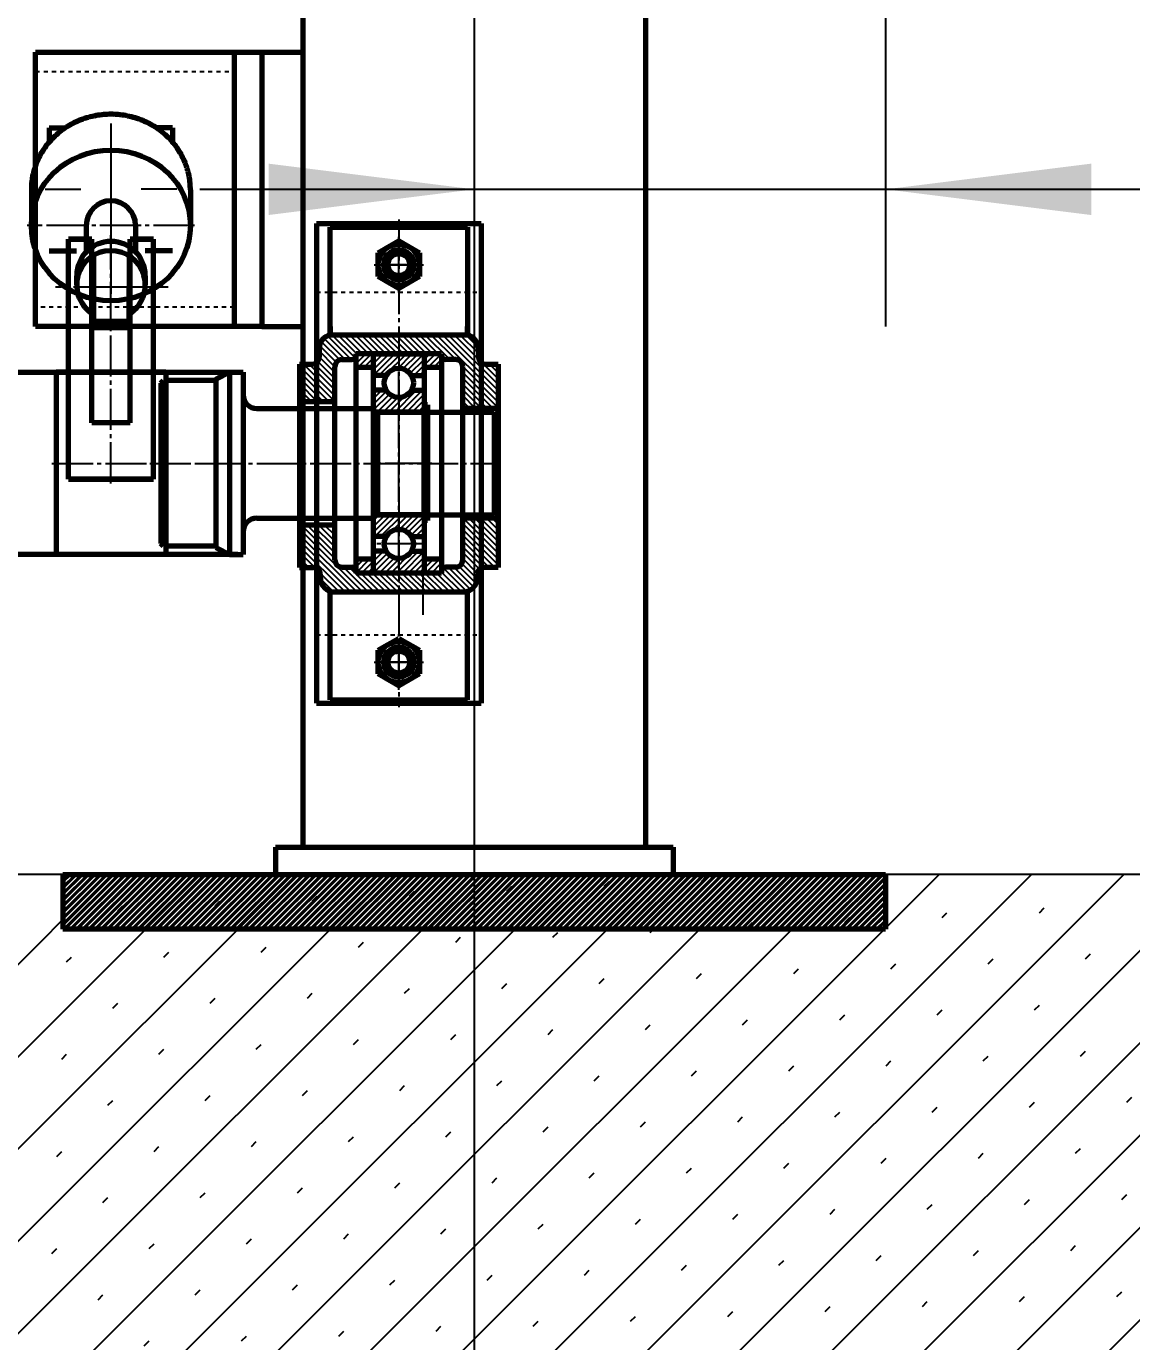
# Model space of a CAD drawing. Header units: millimetres. Extents: x -14850 to 14850, y -10500 to 10500.
# Drawn here: x -834 to -28, y 636 to 1596 of the extents above; entities that cross this region are included whole.
import ezdxf

# ---------------------------------------------------------------- set-up
doc = ezdxf.new("R2010")
doc.units = ezdxf.units.MM
for name, pattern in [('EB_DASH', [6, 3, -3]), ('EB_DASHDOT', [39, 30, -3, 3, -3]), ('EB_DASHDOTDOT', [45, 30, -3, 3, -3, 3, -3])]:
    doc.linetypes.add(name, pattern=pattern)
for name, color, linetype, lineweight in [('CAXA0', 7, 'Continuous', 70), ('CAXA1', 1, 'EB_DASHDOT', 25), ('CAXA2', 6, 'EB_DASH', 25), ('CAXA3', 7, 'Continuous', 25), ('CAXA4', 3, 'Continuous', 25), ('CAXA5', 4, 'Continuous', 25)]:
    doc.layers.add(name, color=color, linetype=linetype, lineweight=lineweight)
doc.styles.add('标准', font='', dxfattribs={"width": 0.667})
doc.styles.get('标准').set_extended_font_data('NSimSun')
doc.dimstyles.new('标准', dxfattribs={"dimscale": 50, "dimtxt": 3.5, "dimasz": 3, "dimexe": 2, "dimexo": 0, "dimtad": 1, "dimdec": 1, "dimzin": 12, "dimdsep": 46, "dimtxsty": '标准', "dimcen": 0, "dimdle": 4, "dimaunit": 1, "dimazin": 2, "dimtfac": 1, "dimtdec": 3, "dimtmove": 0, "dimatfit": 3, "dimfxl": 0, "dimtolj": 1, "dimtzin": 0, "dimarcsym": 0})

# ---------------------------------------------------------------- blocks, each defined once
blk = doc.blocks.new('*D180')
at = {"layer": 'CAXA4', "linetype": 'Continuous', "lineweight": 25}
for points in [[(-10687.38, -1068.89), (-10537.38, -1087.64), (-10537.38, -1050.14)], [(-507.38, -1068.89), (-657.38, -1087.64), (-657.38, -1050.14)]]:
    blk.add_hatch(color=0, dxfattribs=at).paths.add_polyline_path(points, flags=0)
at = {"layer": 'CAXA4', "color": 0, "linetype": 'Continuous', "lineweight": 25}
for p, q in [((-507.38, 2073.63), (-507.38, -1168.89)), ((-10687.38, 696.67), (-10687.38, -1168.89)), ((-10687.38, -1068.89), (-507.38, -1068.89))]:
    blk.add_line(p, q, dxfattribs=at)
at = {"layer": 'CAXA4', "color": 0, "linetype": 'Continuous', "lineweight": 25, "insert": (-5832.27, -797.89), "char_height": 175, "attachment_point": 1, "style": '标准'}
blk.add_mtext('\\fNSimSun|b0|i0|p34;10180', dxfattribs=at)
blk = doc.blocks.new('*D476')
at = {"layer": 'CAXA4', "linetype": 'Continuous', "lineweight": 25}
for points in [[(-11382.38, -1944.84), (-11232.38, -1963.59), (-11232.38, -1926.09)], [(1747.67, -1944.84), (1597.67, -1963.59), (1597.67, -1926.09)]]:
    blk.add_hatch(color=0, dxfattribs=at).paths.add_polyline_path(points, flags=0)
at = {"layer": 'CAXA4', "color": 0, "linetype": 'Continuous', "lineweight": 25}
for p, q in [((-11382.38, 2336.67), (-11382.38, -2044.84)), ((1747.67, 1536.67), (1747.67, -2044.84)), ((-11382.38, -1944.84), (1747.67, -1944.84))]:
    blk.add_line(p, q, dxfattribs=at)
at = {"layer": 'CAXA4', "color": 0, "linetype": 'Continuous', "lineweight": 25, "insert": (-5052.25, -1673.84), "char_height": 175, "attachment_point": 1, "style": '标准'}
blk.add_mtext('\\fNSimSun|b0|i0|p34;13130', dxfattribs=at)
blk = doc.blocks.new('CAXBLOCK466')
at = {"layer": 'CAXA0', "color": 0, "linetype": 'Continuous', "lineweight": 25}
for p, q in [((-1207.38, 476.42), (-707.12, 976.67)), ((-1207.38, 543.77), (-774.48, 976.67)), ((-1147.97, 468.47), (-639.77, 976.67)), ((-1080.62, 468.47), (-572.42, 976.67)), ((-1013.27, 468.47), (-505.07, 976.67)), ((-945.92, 468.47), (-437.72, 976.67)), ((-878.57, 468.47), (-370.37, 976.67)), ((-811.21, 468.47), (-303.01, 976.67)), ((-807.38, -66.51), (235.8, 976.67)), ((-807.38, 0.85), (168.45, 976.67)), ((-807.38, 68.2), (101.1, 976.67)), ((-807.38, 135.55), (33.75, 976.67)), ((-807.38, 202.9), (-33.61, 976.67)), ((-807.38, 270.25), (-100.96, 976.67)), ((-807.38, 337.6), (-168.31, 976.67)), ((-807.38, 404.96), (-235.66, 976.67)), ((-412.64, 968.07), (-409.05, 971.66)), ((-341.7, 971.66), (-338.11, 975.26)), ((-270.75, 975.26), (-269.34, 976.67)), ((-205.05, 468.47), (303.15, 976.67)), ((-625.47, 957.3), (-621.88, 960.89)), ((-554.53, 960.89), (-550.94, 964.48)), ((-483.59, 964.48), (-479.99, 968.07)), ((-767.36, 950.11), (-763.77, 953.7)), ((-696.42, 953.7), (-692.83, 957.3)), ((-95.19, 948.76), (-91.6, 952.36)), ((-308.02, 937.99), (-304.43, 941.58)), ((-237.08, 941.58), (-233.49, 945.17)), ((-166.13, 945.17), (-162.54, 948.76)), ((-449.91, 930.8), (-446.32, 934.4)), ((-378.97, 934.4), (-375.37, 937.99)), ((-662.74, 920.03), (-659.15, 923.62)), ((-591.8, 923.62), (-588.21, 927.21)), ((-520.85, 927.21), (-517.26, 930.8)), ((-804.63, 912.84), (-801.04, 916.44)), ((-733.69, 916.44), (-730.09, 920.03)), ((-132.46, 911.5), (-128.87, 915.09)), ((-61.51, 915.09), (-57.92, 918.68)), ((-345.29, 900.72), (-341.7, 904.31)), ((-274.35, 904.31), (-270.75, 907.9)), ((-203.4, 907.9), (-199.81, 911.5)), ((-558.12, 889.94), (-554.53, 893.54)), ((-487.18, 893.54), (-483.59, 897.13)), ((-416.23, 897.13), (-412.64, 900.72)), ((-700.01, 882.76), (-696.42, 886.35)), ((-629.07, 886.35), (-625.47, 889.94)), ((-770.95, 879.17), (-767.36, 882.76)), ((-240.67, 870.64), (-237.08, 874.23)), ((-169.73, 874.23), (-166.13, 877.82)), ((-98.78, 877.82), (-95.19, 881.41)), ((-382.56, 863.45), (-378.97, 867.04)), ((-311.61, 867.04), (-308.02, 870.64)), ((-595.39, 852.68), (-591.8, 856.27)), ((-524.45, 856.27), (-520.85, 859.86)), ((-453.5, 859.86), (-449.91, 863.45)), ((-808.22, 841.9), (-804.63, 845.49)), ((-737.28, 845.49), (-733.69, 849.08)), ((-666.34, 849.08), (-662.74, 852.68)), ((-65.11, 844.14), (-61.51, 847.74)), ((-277.94, 833.37), (-274.35, 836.96)), ((-206.99, 836.96), (-203.4, 840.55)), ((-136.05, 840.55), (-132.46, 844.14)), ((-490.77, 822.59), (-487.18, 826.18)), ((-419.83, 826.18), (-416.23, 829.78)), ((-348.88, 829.78), (-345.29, 833.37)), ((-632.66, 815.41), (-629.07, 819)), ((-561.72, 819), (-558.12, 822.59)), ((-774.55, 808.22), (-770.95, 811.82)), ((-703.6, 811.82), (-700.01, 815.41)), ((-173.32, 803.28), (-169.73, 806.88)), ((-102.37, 806.88), (-98.78, 810.47)), ((-31.43, 810.47), (-27.84, 814.06)), ((-315.21, 796.1), (-311.61, 799.69)), ((-244.26, 799.69), (-240.67, 803.28)), ((-528.04, 785.32), (-524.45, 788.92)), ((-457.1, 788.92), (-453.5, 792.51)), ((-386.15, 792.51), (-382.56, 796.1)), ((-740.87, 774.55), (-737.28, 778.14)), ((-669.93, 778.14), (-666.34, 781.73)), ((-598.98, 781.73), (-595.39, 785.32)), ((-811.82, 770.95), (-808.22, 774.55)), ((-210.59, 766.02), (-206.99, 769.61)), ((-139.64, 769.61), (-136.05, 773.2)), ((-68.7, 773.2), (-65.11, 776.79)), ((-423.42, 755.24), (-419.83, 758.83)), ((-352.48, 758.83), (-348.88, 762.42)), ((-281.53, 762.42), (-277.94, 766.02)), ((-565.31, 748.06), (-561.72, 751.65)), ((-494.36, 751.65), (-490.77, 755.24)), ((-778.14, 737.28), (-774.55, 740.87)), ((-707.2, 740.87), (-703.6, 744.46)), ((-636.25, 744.46), (-632.66, 748.06)), ((-105.97, 735.93), (-102.37, 739.52)), ((-35.02, 739.52), (-31.43, 743.12)), ((-247.86, 728.75), (-244.26, 732.34)), ((-176.91, 732.34), (-173.32, 735.93)), ((-460.69, 717.97), (-457.1, 721.56)), ((-389.74, 721.56), (-386.15, 725.16)), ((-318.8, 725.16), (-315.21, 728.75)), ((-673.52, 707.2), (-669.93, 710.79)), ((-602.58, 710.79), (-598.98, 714.38)), ((-531.63, 714.38), (-528.04, 717.97)), ((-815.41, 700.01), (-811.82, 703.6)), ((-744.46, 703.6), (-740.87, 707.2)), ((-143.24, 698.66), (-139.64, 702.26)), ((-72.29, 702.26), (-68.7, 705.85)), ((-356.07, 687.89), (-352.48, 691.48)), ((-285.12, 691.48), (-281.53, 695.07)), ((-214.18, 695.07), (-210.59, 698.66)), ((-497.96, 680.7), (-494.36, 684.3)), ((-427.01, 684.3), (-423.42, 687.89)), ((-710.79, 669.93), (-707.2, 673.52)), ((-639.84, 673.52), (-636.25, 677.11)), ((-568.9, 677.11), (-565.31, 680.7)), ((-38.62, 668.58), (-35.02, 672.17)), ((-781.73, 666.34), (-778.14, 669.93)), ((-180.5, 661.4), (-176.91, 664.99)), ((-109.56, 664.99), (-105.97, 668.58)), ((-393.34, 650.62), (-389.74, 654.21)), ((-322.39, 654.21), (-318.8, 657.8)), ((-251.45, 657.8), (-247.86, 661.4)), ((-606.17, 639.84), (-602.58, 643.44)), ((-535.22, 643.44), (-531.63, 647.03)), ((-464.28, 647.03), (-460.69, 650.62)), ((-748.06, 632.66), (-744.46, 636.25)), ((-677.11, 636.25), (-673.52, 639.84))]:
    blk.add_line(p, q, dxfattribs=at)
blk = doc.blocks.new('*D875')
at = {"layer": 'CAXA4', "linetype": 'Continuous', "lineweight": 25}
for points in [[(-507.38, 1476.67), (-657.38, 1457.92), (-657.38, 1495.42)], [(-207.38, 1476.67), (-57.38, 1457.92), (-57.38, 1495.42)]]:
    blk.add_hatch(color=0, dxfattribs=at).paths.add_polyline_path(points, flags=0)
at = {"layer": 'CAXA4', "color": 0, "linetype": 'Continuous', "lineweight": 25}
for p, q in [((-207.38, 1919.66), (-207.38, 1376.67)), ((-507.38, 1866.67), (-507.38, 1376.67)), ((-707.38, 1476.67), (305.09, 1476.67))]:
    blk.add_line(p, q, dxfattribs=at)
at = {"layer": 'CAXA4', "color": 0, "linetype": 'Continuous', "lineweight": 25, "insert": (21.47, 1747.67), "char_height": 175, "attachment_point": 1, "style": '标准'}
blk.add_mtext('\\fNSimSun|b0|i0|p34;300', dxfattribs=at)
blk = doc.blocks.new('CAXBLOCK819')
at = {"layer": 'CAXA0', "color": 0, "linetype": 'Continuous', "lineweight": 25}
for p, q in [((-807.38, 939.28), (-769.99, 976.67)), ((-807.38, 943.77), (-774.48, 976.67)), ((-807.38, 948.26), (-778.97, 976.67)), ((-807.38, 952.75), (-783.46, 976.67)), ((-807.38, 957.24), (-787.95, 976.67)), ((-807.38, 961.73), (-792.44, 976.67)), ((-807.38, 966.22), (-796.93, 976.67)), ((-807.38, 970.71), (-801.42, 976.67)), ((-807.38, 975.2), (-805.91, 976.67)), ((-807.38, 940.87), (-771.57, 976.67)), ((-807.38, 945.36), (-776.06, 976.67)), ((-807.38, 949.85), (-780.55, 976.67)), ((-807.38, 954.34), (-785.04, 976.67)), ((-807.38, 958.83), (-789.53, 976.67)), ((-807.38, 963.32), (-794.02, 976.67)), ((-807.38, 967.81), (-798.51, 976.67)), ((-807.38, 972.3), (-803, 976.67)), ((-807.08, 936.67), (-767.08, 976.67)), ((-805.5, 936.67), (-765.5, 976.67)), ((-802.59, 936.67), (-762.59, 976.67)), ((-801.01, 936.67), (-761.01, 976.67)), ((-798.1, 936.67), (-758.1, 976.67)), ((-796.52, 936.67), (-756.52, 976.67)), ((-793.61, 936.67), (-753.61, 976.67)), ((-792.03, 936.67), (-752.03, 976.67)), ((-789.12, 936.67), (-749.12, 976.67)), ((-787.54, 936.67), (-747.54, 976.67)), ((-784.63, 936.67), (-744.63, 976.67)), ((-783.05, 936.67), (-743.05, 976.67)), ((-780.14, 936.67), (-740.14, 976.67)), ((-778.56, 936.67), (-738.56, 976.67)), ((-775.65, 936.67), (-735.65, 976.67)), ((-774.07, 936.67), (-734.07, 976.67)), ((-771.16, 936.67), (-731.16, 976.67)), ((-769.58, 936.67), (-729.58, 976.67)), ((-766.67, 936.67), (-726.67, 976.67)), ((-765.09, 936.67), (-725.09, 976.67)), ((-762.18, 936.67), (-722.18, 976.67)), ((-760.6, 936.67), (-720.6, 976.67)), ((-757.69, 936.67), (-717.69, 976.67)), ((-756.1, 936.67), (-716.1, 976.67)), ((-753.2, 936.67), (-713.2, 976.67)), ((-751.61, 936.67), (-711.61, 976.67)), ((-748.71, 936.67), (-708.71, 976.67)), ((-747.12, 936.67), (-707.12, 976.67)), ((-744.22, 936.67), (-704.22, 976.67)), ((-742.63, 936.67), (-702.63, 976.67)), ((-739.73, 936.67), (-699.73, 976.67)), ((-738.14, 936.67), (-698.14, 976.67)), ((-735.24, 936.67), (-695.24, 976.67)), ((-733.65, 936.67), (-693.65, 976.67)), ((-730.75, 936.67), (-690.75, 976.67)), ((-729.16, 936.67), (-689.16, 976.67)), ((-726.26, 936.67), (-686.26, 976.67)), ((-724.67, 936.67), (-684.67, 976.67)), ((-721.77, 936.67), (-681.77, 976.67)), ((-720.18, 936.67), (-680.18, 976.67)), ((-717.28, 936.67), (-677.28, 976.67)), ((-715.69, 936.67), (-675.69, 976.67)), ((-712.79, 936.67), (-672.79, 976.67)), ((-711.2, 936.67), (-671.2, 976.67)), ((-708.3, 936.67), (-668.3, 976.67)), ((-706.71, 936.67), (-666.71, 976.67)), ((-703.81, 936.67), (-663.81, 976.67)), ((-702.22, 936.67), (-662.22, 976.67)), ((-699.32, 936.67), (-659.32, 976.67)), ((-697.73, 936.67), (-657.73, 976.67)), ((-694.83, 936.67), (-654.83, 976.67)), ((-693.24, 936.67), (-653.24, 976.67)), ((-690.34, 936.67), (-650.34, 976.67)), ((-688.75, 936.67), (-648.75, 976.67)), ((-685.85, 936.67), (-645.85, 976.67)), ((-684.26, 936.67), (-644.26, 976.67)), ((-681.36, 936.67), (-641.36, 976.67)), ((-679.77, 936.67), (-639.77, 976.67)), ((-676.87, 936.67), (-636.87, 976.67)), ((-675.28, 936.67), (-635.28, 976.67)), ((-672.38, 936.67), (-632.38, 976.67)), ((-670.79, 936.67), (-630.79, 976.67)), ((-667.89, 936.67), (-627.89, 976.67)), ((-666.3, 936.67), (-626.3, 976.67)), ((-663.4, 936.67), (-623.4, 976.67)), ((-661.81, 936.67), (-621.81, 976.67)), ((-658.91, 936.67), (-618.91, 976.67)), ((-657.32, 936.67), (-617.32, 976.67)), ((-654.42, 936.67), (-614.42, 976.67)), ((-652.83, 936.67), (-612.83, 976.67)), ((-649.93, 936.67), (-609.93, 976.67)), ((-648.34, 936.67), (-608.34, 976.67)), ((-645.44, 936.67), (-605.44, 976.67)), ((-643.85, 936.67), (-603.85, 976.67)), ((-640.95, 936.67), (-600.95, 976.67)), ((-639.36, 936.67), (-599.36, 976.67)), ((-636.46, 936.67), (-596.46, 976.67)), ((-634.87, 936.67), (-594.87, 976.67)), ((-631.97, 936.67), (-591.97, 976.67)), ((-630.38, 936.67), (-590.38, 976.67)), ((-627.48, 936.67), (-587.48, 976.67)), ((-625.89, 936.67), (-585.89, 976.67)), ((-622.99, 936.67), (-582.99, 976.67)), ((-621.4, 936.67), (-581.4, 976.67)), ((-618.5, 936.67), (-578.5, 976.67)), ((-616.91, 936.67), (-576.91, 976.67)), ((-614.01, 936.67), (-574.01, 976.67)), ((-612.42, 936.67), (-572.42, 976.67)), ((-609.52, 936.67), (-569.52, 976.67)), ((-607.93, 936.67), (-567.93, 976.67)), ((-605.03, 936.67), (-565.03, 976.67)), ((-603.44, 936.67), (-563.44, 976.67)), ((-600.54, 936.67), (-560.54, 976.67)), ((-598.95, 936.67), (-558.95, 976.67)), ((-596.05, 936.67), (-556.05, 976.67)), ((-594.46, 936.67), (-554.46, 976.67)), ((-591.56, 936.67), (-551.56, 976.67)), ((-589.97, 936.67), (-549.97, 976.67)), ((-587.07, 936.67), (-547.07, 976.67)), ((-585.48, 936.67), (-545.48, 976.67)), ((-582.58, 936.67), (-542.58, 976.67)), ((-580.99, 936.67), (-540.99, 976.67)), ((-578.09, 936.67), (-538.09, 976.67)), ((-576.5, 936.67), (-536.5, 976.67)), ((-573.6, 936.67), (-533.6, 976.67)), ((-572.01, 936.67), (-532.01, 976.67)), ((-569.11, 936.67), (-529.11, 976.67)), ((-567.52, 936.67), (-527.52, 976.67)), ((-564.62, 936.67), (-524.62, 976.67)), ((-563.03, 936.67), (-523.03, 976.67)), ((-560.13, 936.67), (-520.13, 976.67)), ((-558.54, 936.67), (-518.54, 976.67)), ((-555.64, 936.67), (-515.64, 976.67)), ((-554.05, 936.67), (-514.05, 976.67)), ((-551.15, 936.67), (-511.15, 976.67)), ((-549.56, 936.67), (-509.56, 976.67)), ((-546.66, 936.67), (-506.66, 976.67)), ((-545.07, 936.67), (-505.07, 976.67)), ((-542.17, 936.67), (-502.17, 976.67)), ((-540.58, 936.67), (-500.58, 976.67)), ((-537.68, 936.67), (-497.68, 976.67)), ((-536.09, 936.67), (-496.09, 976.67)), ((-533.19, 936.67), (-493.19, 976.67)), ((-531.6, 936.67), (-491.6, 976.67)), ((-528.7, 936.67), (-488.7, 976.67)), ((-527.11, 936.67), (-487.11, 976.67)), ((-524.21, 936.67), (-484.21, 976.67)), ((-522.62, 936.67), (-482.62, 976.67)), ((-519.72, 936.67), (-479.72, 976.67)), ((-518.13, 936.67), (-478.13, 976.67)), ((-515.23, 936.67), (-475.23, 976.67)), ((-513.64, 936.67), (-473.64, 976.67)), ((-510.74, 936.67), (-470.74, 976.67)), ((-509.15, 936.67), (-469.15, 976.67)), ((-506.25, 936.67), (-466.25, 976.67)), ((-504.66, 936.67), (-464.66, 976.67)), ((-501.76, 936.67), (-461.76, 976.67)), ((-500.17, 936.67), (-460.17, 976.67)), ((-497.27, 936.67), (-457.27, 976.67)), ((-495.68, 936.67), (-455.68, 976.67)), ((-492.77, 936.67), (-452.77, 976.67)), ((-491.19, 936.67), (-451.19, 976.67)), ((-488.28, 936.67), (-448.28, 976.67)), ((-486.7, 936.67), (-446.7, 976.67)), ((-483.79, 936.67), (-443.79, 976.67)), ((-482.21, 936.67), (-442.21, 976.67)), ((-479.3, 936.67), (-439.3, 976.67)), ((-477.72, 936.67), (-437.72, 976.67)), ((-474.81, 936.67), (-434.81, 976.67)), ((-473.23, 936.67), (-433.23, 976.67)), ((-470.32, 936.67), (-430.32, 976.67)), ((-468.74, 936.67), (-428.74, 976.67)), ((-465.83, 936.67), (-425.83, 976.67)), ((-464.25, 936.67), (-424.25, 976.67)), ((-461.34, 936.67), (-421.34, 976.67)), ((-459.76, 936.67), (-419.76, 976.67)), ((-456.85, 936.67), (-416.85, 976.67)), ((-455.27, 936.67), (-415.27, 976.67)), ((-452.36, 936.67), (-412.36, 976.67)), ((-450.78, 936.67), (-410.78, 976.67)), ((-447.87, 936.67), (-407.87, 976.67)), ((-446.29, 936.67), (-406.29, 976.67)), ((-443.38, 936.67), (-403.38, 976.67)), ((-441.8, 936.67), (-401.8, 976.67)), ((-438.89, 936.67), (-398.89, 976.67)), ((-437.31, 936.67), (-397.31, 976.67)), ((-434.4, 936.67), (-394.4, 976.67)), ((-432.82, 936.67), (-392.82, 976.67)), ((-429.91, 936.67), (-389.91, 976.67)), ((-428.33, 936.67), (-388.33, 976.67)), ((-425.42, 936.67), (-385.42, 976.67)), ((-423.84, 936.67), (-383.84, 976.67)), ((-420.93, 936.67), (-380.93, 976.67)), ((-419.35, 936.67), (-379.35, 976.67)), ((-416.44, 936.67), (-376.44, 976.67)), ((-414.86, 936.67), (-374.86, 976.67)), ((-411.95, 936.67), (-371.95, 976.67)), ((-410.37, 936.67), (-370.37, 976.67)), ((-407.46, 936.67), (-367.46, 976.67)), ((-405.87, 936.67), (-365.87, 976.67)), ((-402.97, 936.67), (-362.97, 976.67)), ((-401.38, 936.67), (-361.38, 976.67)), ((-398.48, 936.67), (-358.48, 976.67)), ((-396.89, 936.67), (-356.89, 976.67)), ((-393.99, 936.67), (-353.99, 976.67)), ((-392.4, 936.67), (-352.4, 976.67)), ((-389.5, 936.67), (-349.5, 976.67)), ((-387.91, 936.67), (-347.91, 976.67)), ((-385.01, 936.67), (-345.01, 976.67)), ((-383.42, 936.67), (-343.42, 976.67)), ((-380.52, 936.67), (-340.52, 976.67)), ((-378.93, 936.67), (-338.93, 976.67)), ((-376.03, 936.67), (-336.03, 976.67)), ((-374.44, 936.67), (-334.44, 976.67)), ((-371.54, 936.67), (-331.54, 976.67)), ((-369.95, 936.67), (-329.95, 976.67)), ((-367.05, 936.67), (-327.05, 976.67)), ((-365.46, 936.67), (-325.46, 976.67)), ((-362.56, 936.67), (-322.56, 976.67)), ((-360.97, 936.67), (-320.97, 976.67)), ((-358.07, 936.67), (-318.07, 976.67)), ((-356.48, 936.67), (-316.48, 976.67)), ((-353.58, 936.67), (-313.58, 976.67)), ((-351.99, 936.67), (-311.99, 976.67)), ((-349.09, 936.67), (-309.09, 976.67)), ((-347.5, 936.67), (-307.5, 976.67)), ((-344.6, 936.67), (-304.6, 976.67)), ((-343.01, 936.67), (-303.01, 976.67)), ((-340.11, 936.67), (-300.11, 976.67)), ((-338.52, 936.67), (-298.52, 976.67)), ((-335.62, 936.67), (-295.62, 976.67)), ((-334.03, 936.67), (-294.03, 976.67)), ((-331.13, 936.67), (-291.13, 976.67)), ((-329.54, 936.67), (-289.54, 976.67)), ((-326.64, 936.67), (-286.64, 976.67)), ((-325.05, 936.67), (-285.05, 976.67)), ((-322.15, 936.67), (-282.15, 976.67)), ((-320.56, 936.67), (-280.56, 976.67)), ((-317.66, 936.67), (-277.66, 976.67)), ((-316.07, 936.67), (-276.07, 976.67)), ((-313.17, 936.67), (-273.17, 976.67)), ((-311.58, 936.67), (-271.58, 976.67)), ((-308.68, 936.67), (-268.68, 976.67)), ((-307.09, 936.67), (-267.09, 976.67)), ((-304.19, 936.67), (-264.19, 976.67)), ((-302.6, 936.67), (-262.6, 976.67)), ((-299.7, 936.67), (-259.7, 976.67)), ((-298.11, 936.67), (-258.11, 976.67)), ((-295.21, 936.67), (-255.21, 976.67)), ((-293.62, 936.67), (-253.62, 976.67)), ((-290.72, 936.67), (-250.72, 976.67)), ((-289.13, 936.67), (-249.13, 976.67)), ((-286.23, 936.67), (-246.23, 976.67)), ((-284.64, 936.67), (-244.64, 976.67)), ((-281.74, 936.67), (-241.74, 976.67)), ((-280.15, 936.67), (-240.15, 976.67)), ((-277.25, 936.67), (-237.25, 976.67)), ((-275.66, 936.67), (-235.66, 976.67)), ((-272.76, 936.67), (-232.76, 976.67)), ((-271.17, 936.67), (-231.17, 976.67)), ((-268.27, 936.67), (-228.27, 976.67)), ((-266.68, 936.67), (-226.68, 976.67)), ((-263.78, 936.67), (-223.78, 976.67)), ((-262.19, 936.67), (-222.19, 976.67)), ((-259.29, 936.67), (-219.29, 976.67)), ((-257.7, 936.67), (-217.7, 976.67)), ((-254.8, 936.67), (-214.8, 976.67)), ((-253.21, 936.67), (-213.21, 976.67)), ((-250.31, 936.67), (-210.31, 976.67)), ((-248.72, 936.67), (-208.72, 976.67)), ((-245.82, 936.67), (-207.38, 975.11)), ((-244.23, 936.67), (-207.38, 973.53)), ((-241.33, 936.67), (-207.38, 970.62)), ((-239.74, 936.67), (-207.38, 969.04)), ((-236.84, 936.67), (-207.38, 966.13)), ((-235.25, 936.67), (-207.38, 964.55)), ((-232.35, 936.67), (-207.38, 961.64)), ((-230.76, 936.67), (-207.38, 960.06)), ((-227.86, 936.67), (-207.38, 957.15)), ((-226.27, 936.67), (-207.38, 955.57)), ((-223.37, 936.67), (-207.38, 952.66)), ((-221.78, 936.67), (-207.38, 951.08)), ((-218.88, 936.67), (-207.38, 948.17)), ((-217.29, 936.67), (-207.38, 946.59)), ((-214.39, 936.67), (-207.38, 943.68)), ((-212.8, 936.67), (-207.38, 942.09)), ((-209.9, 936.67), (-207.38, 939.19)), ((-208.31, 936.67), (-207.38, 937.6))]:
    blk.add_line(p, q, dxfattribs=at)
blk = doc.blocks.new('CAXBLOCK821')
at = {"layer": 'CAXA0', "color": 0, "linetype": 'Continuous', "lineweight": 25}
for p, q in [((-543.88, 1238.03), (-541.38, 1240.53)), ((-542.56, 1235.1), (-541.38, 1236.29))]:
    blk.add_line(p, q, dxfattribs=at)
blk = doc.blocks.new('CAXBLOCK822')
at = {"layer": 'CAXA0', "color": 0, "linetype": 'Continuous', "lineweight": 25}
for p, q in [((-543.88, 1239.45), (-541.9, 1241.42)), ((-543.88, 1240.86), (-543.31, 1241.42)), ((-543.88, 1238.03), (-541.38, 1240.53)), ((-543.88, 1236.62), (-541.38, 1239.12)), ((-543.88, 1235.2), (-541.38, 1237.7)), ((-542.56, 1235.1), (-541.38, 1236.29))]:
    blk.add_line(p, q, dxfattribs=at)
blk = doc.blocks.new('CAXBLOCK820', base_point=(-541.38, 1276.67))
at = {"layer": 'CAXA0', "linetype": 'Continuous', "lineweight": 70}
for p, q in [((-543.88, 1319.41), (-543.88, 1235.1)), ((-541.38, 1319.41), (-543.88, 1319.41)), ((-541.38, 1319.41), (-541.38, 1235.1)), ((-541.38, 1311.39), (-543.88, 1311.39)), ((-541.38, 1241.42), (-543.88, 1241.42)), ((-541.38, 1235.1), (-543.88, 1235.1))]:
    blk.add_line(p, q, dxfattribs=at)
at = {"layer": 'CAXA1'}
blk.add_line((-538.38, 1276.67), (-546.88, 1276.67), dxfattribs=at)
at = {"layer": 'CAXA0', "linetype": 'Continuous', "lineweight": 70}
blk.add_blockref('CAXBLOCK821', (0, 0), dxfattribs=at)
at = {"layer": 'CAXA5'}
blk.add_blockref('CAXBLOCK822', (0, 0), dxfattribs=at)
blk = doc.blocks.new('CAXBLOCK824', base_point=(-562.38, 1421.67))
at = {"layer": 'CAXA0'}
for p, q in [((-577.38, 1430.33), (-562.38, 1438.99)), ((-577.38, 1413.01), (-577.38, 1430.33)), ((-562.38, 1438.99), (-547.38, 1430.33)), ((-547.38, 1430.33), (-547.38, 1413.01)), ((-562.38, 1404.35), (-577.38, 1413.01)), ((-547.38, 1413.01), (-562.38, 1404.35))]:
    blk.add_line(p, q, dxfattribs=at)
blk.add_circle((-562.38, 1421.67), 15, dxfattribs=at)
at = {"layer": 'CAXA1', "linetype": 'EB_DASHDOT', "lineweight": 25}
for p, q in [((-562.38, 1401.35), (-562.38, 1441.99)), ((-580.38, 1421.67), (-544.38, 1421.67))]:
    blk.add_line(p, q, dxfattribs=at)
blk = doc.blocks.new('CAXBLOCK825', base_point=(-562.38, 1131.67))
at = {"layer": 'CAXA0'}
for p, q in [((-577.38, 1140.33), (-562.38, 1148.99)), ((-562.38, 1148.99), (-547.38, 1140.33)), ((-577.38, 1123.01), (-577.38, 1140.33)), ((-547.38, 1140.33), (-547.38, 1123.01)), ((-562.38, 1114.35), (-577.38, 1123.01)), ((-547.38, 1123.01), (-562.38, 1114.35))]:
    blk.add_line(p, q, dxfattribs=at)
blk.add_circle((-562.38, 1131.67), 15, dxfattribs=at)
at = {"layer": 'CAXA1', "linetype": 'EB_DASHDOT', "lineweight": 25}
for p, q in [((-562.38, 1111.35), (-562.38, 1151.99)), ((-580.38, 1131.67), (-544.38, 1131.67))]:
    blk.add_line(p, q, dxfattribs=at)
blk = doc.blocks.new('CAXBLOCK826')
at = {"layer": 'CAXA0', "color": 0, "linetype": 'Continuous', "lineweight": 25}
for p, q in [((-580.88, 1205.27), (-573.54, 1212.61)), ((-580.88, 1209.52), (-577.78, 1212.61)), ((-580.88, 1201.03), (-570.65, 1211.26)), ((-568.27, 1196.67), (-552.33, 1212.61)), ((-564.02, 1196.67), (-548.09, 1212.61)), ((-559.78, 1196.67), (-543.88, 1212.58)), ((-580.32, 1197.35), (-568.46, 1209.21)), ((-576.75, 1196.67), (-565.62, 1207.8)), ((-572.51, 1196.67), (-561.87, 1207.31)), ((-555.54, 1196.67), (-543.88, 1208.33)), ((-551.29, 1196.67), (-543.88, 1204.09)), ((-547.05, 1196.67), (-543.88, 1199.85))]:
    blk.add_line(p, q, dxfattribs=at)
blk = doc.blocks.new('CAXBLOCK827')
at = {"layer": 'CAXA0', "color": 0, "linetype": 'Continuous', "lineweight": 25}
for p, q in [((-580.88, 1226.49), (-568.19, 1239.17)), ((-580.88, 1230.73), (-572.43, 1239.17)), ((-580.88, 1234.97), (-576.68, 1239.17)), ((-579.89, 1223.24), (-563.95, 1239.17)), ((-575.64, 1223.24), (-559.71, 1239.17)), ((-567.29, 1227.34), (-555.46, 1239.17)), ((-561.86, 1228.54), (-551.22, 1239.17)), ((-558.38, 1227.77), (-546.98, 1239.17)), ((-555.71, 1226.2), (-544.04, 1237.87)), ((-553.66, 1224), (-543.88, 1233.79)), ((-550.19, 1223.24), (-543.88, 1229.55)), ((-545.95, 1223.24), (-543.88, 1225.3))]:
    blk.add_line(p, q, dxfattribs=at)
blk = doc.blocks.new('CAXBLOCK828')
at = {"layer": 'CAXA0', "color": 0, "linetype": 'Continuous', "lineweight": 25}
for p, q in [((-593.58, 1196.82), (-583.72, 1206.67)), ((-593.58, 1201.06), (-587.96, 1206.67)), ((-593.58, 1205.3), (-592.21, 1206.67)), ((-589.48, 1196.67), (-580.88, 1205.27)), ((-585.24, 1196.67), (-580.88, 1201.03)), ((-543.88, 1204.09), (-541.29, 1206.67)), ((-543.88, 1199.85), (-537.05, 1206.67)), ((-542.81, 1196.67), (-532.81, 1206.67)), ((-538.57, 1196.67), (-531.18, 1204.06)), ((-580.99, 1196.67), (-580.88, 1196.79)), ((-534.32, 1196.67), (-531.18, 1199.82))]:
    blk.add_line(p, q, dxfattribs=at)
blk = doc.blocks.new('CAXBLOCK829')
at = {"layer": 'CAXA0', "color": 0, "linetype": 'Continuous', "lineweight": 25}
for p, q in [((-580.88, 1341.04), (-565.24, 1356.67)), ((-580.88, 1345.28), (-569.49, 1356.67)), ((-580.88, 1349.52), (-573.73, 1356.67)), ((-580.88, 1353.77), (-577.97, 1356.67)), ((-576.94, 1340.74), (-561, 1356.67)), ((-572.7, 1340.74), (-556.76, 1356.67)), ((-563.17, 1346.02), (-552.51, 1356.67)), ((-559.34, 1345.6), (-548.27, 1356.67)), ((-556.46, 1344.25), (-544.57, 1356.13)), ((-554.22, 1342.24), (-543.88, 1352.58)), ((-551.48, 1340.74), (-543.88, 1348.34)), ((-547.24, 1340.74), (-543.88, 1344.1))]:
    blk.add_line(p, q, dxfattribs=at)
blk = doc.blocks.new('CAXBLOCK830')
at = {"layer": 'CAXA0', "color": 0, "linetype": 'Continuous', "lineweight": 25}
for p, q in [((-593.58, 1349.55), (-586.46, 1356.67)), ((-593.58, 1353.79), (-590.7, 1356.67)), ((-592.21, 1346.67), (-582.21, 1356.67)), ((-587.97, 1346.67), (-580.88, 1353.77)), ((-543.88, 1352.58), (-539.79, 1356.67)), ((-543.88, 1348.34), (-535.54, 1356.67)), ((-541.3, 1346.67), (-531.3, 1356.67)), ((-583.73, 1346.67), (-580.88, 1349.52)), ((-537.06, 1346.67), (-531.18, 1352.55)), ((-532.82, 1346.67), (-531.18, 1348.31))]:
    blk.add_line(p, q, dxfattribs=at)
blk = doc.blocks.new('CAXBLOCK831')
at = {"layer": 'CAXA0', "color": 0, "linetype": 'Continuous', "lineweight": 25}
for p, q in [((-580.88, 1324.07), (-574.83, 1330.11)), ((-580.88, 1328.31), (-579.08, 1330.11)), ((-580.88, 1319.83), (-571.2, 1329.5)), ((-580.79, 1315.67), (-569.19, 1327.27)), ((-578.04, 1314.17), (-566.56, 1325.66)), ((-573.8, 1314.17), (-563.15, 1324.83)), ((-569.56, 1314.17), (-557.98, 1325.75)), ((-565.32, 1314.17), (-549.38, 1330.11)), ((-561.07, 1314.17), (-545.14, 1330.11)), ((-556.83, 1314.17), (-543.88, 1327.13)), ((-552.59, 1314.17), (-543.88, 1322.88)), ((-548.35, 1314.17), (-543.88, 1318.64))]:
    blk.add_line(p, q, dxfattribs=at)
blk = doc.blocks.new('CAXBLOCK832')
at = {"layer": 'CAXA0', "color": 0, "linetype": 'Continuous', "lineweight": 25}
for p, q in [((-605.46, 1352.16), (-619.01, 1365.72)), ((-601.43, 1352.38), (-617.08, 1368.03)), ((-597.19, 1352.38), (-614.49, 1369.68)), ((-594.17, 1353.6), (-610.91, 1370.34)), ((-593, 1356.67), (-606.67, 1370.34)), ((-588.76, 1356.67), (-602.42, 1370.34)), ((-584.51, 1356.67), (-598.18, 1370.34)), ((-580.27, 1356.67), (-593.94, 1370.34)), ((-576.03, 1356.67), (-589.7, 1370.34)), ((-571.78, 1356.67), (-585.45, 1370.34)), ((-567.54, 1356.67), (-581.21, 1370.34)), ((-563.3, 1356.67), (-576.97, 1370.34)), ((-559.06, 1356.67), (-572.73, 1370.34)), ((-554.81, 1356.67), (-568.48, 1370.34)), ((-550.57, 1356.67), (-564.24, 1370.34)), ((-546.33, 1356.67), (-560, 1370.34)), ((-542.09, 1356.67), (-555.75, 1370.34)), ((-537.84, 1356.67), (-551.51, 1370.34)), ((-533.6, 1356.67), (-547.27, 1370.34)), ((-525.07, 1352.38), (-543.03, 1370.34)), ((-520.82, 1352.38), (-538.78, 1370.34)), ((-489.88, 1325.68), (-534.54, 1370.34)), ((-489.88, 1329.92), (-530.3, 1370.34)), ((-489.88, 1334.16), (-526.06, 1370.34)), ((-504.06, 1352.59), (-521.81, 1370.34)), ((-504.27, 1357.05), (-517.57, 1370.34)), ((-504.32, 1361.34), (-513.33, 1370.34)), ((-608.99, 1342.97), (-620.49, 1354.47)), ((-608.99, 1347.21), (-620.47, 1358.69)), ((-607.96, 1350.42), (-620.23, 1362.69)), ((-529.76, 1352.83), (-530.73, 1353.8)), ((-608.99, 1321.76), (-634.88, 1347.64)), ((-608.99, 1326), (-631.99, 1349)), ((-608.99, 1330.24), (-627.75, 1349)), ((-608.99, 1334.48), (-623.8, 1349.29)), ((-608.99, 1338.73), (-621.4, 1351.13)), ((-489.88, 1321.44), (-515.76, 1347.32)), ((-489.88, 1338.41), (-500.67, 1349.2)), ((-489.88, 1342.65), (-496.23, 1349)), ((-489.88, 1346.89), (-491.98, 1349)), ((-613.15, 1321.67), (-634.88, 1343.4)), ((-617.39, 1321.67), (-634.88, 1339.16)), ((-621.64, 1321.67), (-634.88, 1334.91)), ((-489.88, 1317.19), (-515.76, 1343.08)), ((-493.6, 1316.67), (-515.76, 1338.84)), ((-497.84, 1316.67), (-515.76, 1334.59)), ((-625.88, 1321.67), (-634.88, 1330.67)), ((-630.12, 1321.67), (-634.88, 1326.43)), ((-502.09, 1316.67), (-515.76, 1330.35)), ((-506.33, 1316.67), (-515.76, 1326.11)), ((-634.37, 1321.67), (-634.88, 1322.19)), ((-510.57, 1316.67), (-515.76, 1321.87)), ((-514.81, 1316.67), (-515.76, 1317.62)), ((-588.85, 1182.82), (-634.88, 1228.85)), ((-608.99, 1207.2), (-633.46, 1231.67)), ((-608.99, 1211.45), (-629.22, 1231.67)), ((-608.99, 1215.69), (-624.98, 1231.67)), ((-608.99, 1219.93), (-620.73, 1231.67)), ((-608.99, 1224.17), (-616.49, 1231.67)), ((-608.99, 1228.42), (-612.25, 1231.67)), ((-489.88, 1206.88), (-515.76, 1232.77)), ((-489.88, 1211.13), (-515.42, 1236.67)), ((-489.88, 1215.37), (-511.18, 1236.67)), ((-489.88, 1219.61), (-506.94, 1236.67)), ((-489.88, 1223.85), (-502.7, 1236.67)), ((-489.88, 1228.1), (-498.45, 1236.67)), ((-489.88, 1232.34), (-494.21, 1236.67)), ((-489.88, 1236.58), (-489.97, 1236.67)), ((-593.09, 1182.82), (-634.88, 1224.6)), ((-597.33, 1182.82), (-634.88, 1220.36)), ((-489.88, 1202.64), (-515.76, 1228.53)), ((-492.24, 1200.76), (-515.76, 1224.28)), ((-496.49, 1200.76), (-515.76, 1220.04)), ((-601.58, 1182.82), (-634.88, 1216.12)), ((-623.69, 1200.69), (-634.88, 1211.88)), ((-500.7, 1200.74), (-515.76, 1215.8)), ((-503.61, 1199.4), (-515.76, 1211.56)), ((-628.01, 1200.76), (-634.88, 1207.63)), ((-632.25, 1200.76), (-634.88, 1203.39)), ((-584.61, 1182.82), (-602.75, 1200.97)), ((-580.36, 1182.82), (-598.51, 1200.97)), ((-512.77, 1183.11), (-530.01, 1200.34)), ((-509.81, 1184.39), (-526.39, 1200.97)), ((-507.54, 1186.36), (-522.14, 1200.97)), ((-505.94, 1189), (-518.46, 1201.53)), ((-505.19, 1192.49), (-516.34, 1203.64)), ((-505.1, 1196.65), (-515.76, 1207.31)), ((-605.82, 1182.82), (-619.65, 1196.65)), ((-610.07, 1182.83), (-619.56, 1192.32)), ((-576.12, 1182.82), (-589.98, 1196.67)), ((-571.88, 1182.82), (-585.73, 1196.67)), ((-567.63, 1182.82), (-581.49, 1196.67)), ((-563.39, 1182.82), (-577.25, 1196.67)), ((-559.15, 1182.82), (-573.01, 1196.67)), ((-554.91, 1182.82), (-568.76, 1196.67)), ((-550.66, 1182.82), (-564.52, 1196.67)), ((-546.42, 1182.82), (-560.28, 1196.67)), ((-542.18, 1182.82), (-556.03, 1196.67)), ((-537.94, 1182.82), (-551.79, 1196.67)), ((-533.69, 1182.82), (-547.55, 1196.67)), ((-529.45, 1182.82), (-543.31, 1196.67)), ((-525.21, 1182.82), (-539.06, 1196.67)), ((-520.97, 1182.82), (-534.82, 1196.67)), ((-516.72, 1182.82), (-531.18, 1197.27))]:
    blk.add_line(p, q, dxfattribs=at)
blk = doc.blocks.new('CAXBLOCK823', base_point=(-578.78, 1316.27))
at = {"layer": 'CAXA0'}
for p, q in [((-612.38, 1449.17), (-512.38, 1449.17)), ((-512.38, 1370.34), (-612.38, 1370.34)), ((-620.46, 1361.04), (-620.49, 1353.98)), ((-531.18, 1356.67), (-593.58, 1356.67)), ((-593.58, 1196.67), (-593.58, 1356.67)), ((-580.88, 1196.67), (-580.88, 1356.67)), ((-578.78, 1356.67), (-545.98, 1356.67)), ((-543.88, 1356.67), (-543.88, 1276.67)), ((-531.18, 1356.67), (-531.18, 1196.67)), ((-504.29, 1361.04), (-504.26, 1353.98)), ((-634.88, 1349), (-634.88, 1200.76)), ((-608.99, 1205.97), (-608.99, 1347.38)), ((-603.99, 1352.38), (-596.58, 1352.38)), ((-580.88, 1346.67), (-593.58, 1346.67)), ((-531.18, 1346.67), (-543.88, 1346.67)), ((-520.76, 1352.38), (-528.18, 1352.38)), ((-515.76, 1205.97), (-515.76, 1347.38)), ((-489.88, 1349), (-489.88, 1200.76)), ((-571.58, 1340.74), (-580.88, 1340.74)), ((-553.18, 1340.74), (-543.88, 1340.74)), ((-571.58, 1330.11), (-580.88, 1330.11)), ((-553.18, 1330.11), (-543.88, 1330.11)), ((-608.99, 1321.67), (-634.88, 1321.67)), ((-489.88, 1316.67), (-515.76, 1316.67)), ((-545.98, 1314.17), (-578.78, 1314.17)), ((-545.98, 1314.17), (-578.78, 1314.17)), ((-545.98, 1314.17), (-578.78, 1314.17)), ((-576.88, 1314.17), (-545.98, 1314.17)), ((-576.88, 1314.17), (-545.98, 1314.17)), ((-543.88, 1276.67), (-543.88, 1196.67)), ((-545.98, 1239.17), (-578.78, 1239.17)), ((-545.98, 1239.17), (-578.78, 1239.17)), ((-545.98, 1239.17), (-578.78, 1239.17)), ((-576.88, 1239.17), (-545.98, 1239.17)), ((-576.88, 1239.17), (-545.98, 1239.17)), ((-608.99, 1231.67), (-634.88, 1231.67)), ((-489.88, 1236.67), (-515.76, 1236.67)), ((-571.58, 1223.24), (-580.88, 1223.24)), ((-553.18, 1223.24), (-543.88, 1223.24)), ((-571.58, 1212.61), (-580.88, 1212.61)), ((-553.18, 1212.61), (-543.88, 1212.61)), ((-634.88, 1200.76), (-624.57, 1200.76)), ((-603.99, 1200.97), (-596.58, 1200.97)), ((-580.88, 1206.67), (-593.58, 1206.67)), ((-531.18, 1206.67), (-543.88, 1206.67)), ((-520.76, 1200.97), (-528.18, 1200.97)), ((-489.88, 1200.76), (-500.18, 1200.76)), ((-619.57, 1192.82), (-619.57, 1195.76)), ((-531.18, 1196.67), (-593.58, 1196.67)), ((-545.98, 1196.67), (-578.78, 1196.67)), ((-505.18, 1192.82), (-505.18, 1195.76)), ((-612.38, 1104.17), (-612.38, 1183.22)), ((-512.38, 1104.17), (-512.38, 1183.22)), ((-612.38, 1104.17), (-512.38, 1104.17))]:
    blk.add_line(p, q, dxfattribs=at)
at = {"layer": 'CAXA0', "linetype": 'Continuous', "lineweight": 70}
for p, q in [((-612.38, 1370.81), (-612.38, 1449.17)), ((-512.38, 1449.17), (-512.38, 1370.78)), ((-612.38, 1376.67), (-612.38, 1370.34)), ((-512.38, 1370.34), (-512.38, 1376.67)), ((-634.88, 1349), (-625.49, 1349)), ((-499.26, 1349), (-489.88, 1349)), ((-609.57, 1182.82), (-515.18, 1182.82))]:
    blk.add_line(p, q, dxfattribs=at)
at = {"layer": 'CAXA0'}
for centre, radius in [((-562.38, 1421.67), 11), ((-562.38, 1335.42), 10.62), ((-562.38, 1217.92), 10.62), ((-562.38, 1131.67), 11)]:
    blk.add_circle(centre, radius, dxfattribs=at)
at = {"layer": 'CAXA0', "linetype": 'Continuous', "lineweight": 70}
for centre, start, end in [((-610.47, 1360.53), 101.01836, 180), ((-514.29, 1360.53), 0, 78.98164), ((-609.57, 1192.82), 180, 270), ((-515.18, 1192.82), 270, 360)]:
    blk.add_arc(centre, 10, start, end, dxfattribs=at)
at = {"layer": 'CAXA0'}
for centre, radius, start, end in [((-625.49, 1354), 5, 270, 359.75576), ((-596.58, 1355.38), 3, 270, 360), ((-578.78, 1354.57), 2.1, 90, 180), ((-545.98, 1354.57), 2.1, 0, 90), ((-528.18, 1355.38), 3, 180, 270), ((-499.26, 1354), 5, 180.24424, 270), ((-603.99, 1347.38), 5, 90, 180), ((-603.99, 1347.38), 5, 90, 180), ((-520.76, 1347.38), 5, 0, 90), ((-520.76, 1347.38), 5, 0, 90), ((-578.78, 1316.27), 2.1, 180, 270), ((-578.78, 1316.27), 2.1, 180, 270), ((-578.78, 1316.27), 2.1, 180, 270), ((-545.98, 1316.27), 2.1, 270, 0), ((-545.98, 1316.27), 2.1, 270, 0), ((-545.98, 1316.27), 2.1, 270, 360), ((-578.78, 1237.07), 2.1, 90, 180), ((-545.98, 1237.07), 2.1, 0, 90), ((-624.57, 1195.76), 5, 0, 90), ((-603.99, 1205.97), 5, 180, 270), ((-603.99, 1205.97), 5, 180, 270), ((-596.58, 1197.97), 3, 0, 90), ((-528.18, 1197.97), 3, 90, 180), ((-520.76, 1205.97), 5, 270, 360), ((-520.76, 1205.97), 5, 270, 360), ((-500.18, 1195.76), 5, 90, 180), ((-578.78, 1198.77), 2.1, 180, 270), ((-545.98, 1198.77), 2.1, 270, 360)]:
    blk.add_arc(centre, radius, start, end, dxfattribs=at)
at = {"layer": 'CAXA1', "linetype": 'EB_DASHDOT', "lineweight": 25}
for p, q in [((-562.38, 1454.67), (-562.38, 1098.67)), ((-562.38, 1407.67), (-562.38, 1435.67)), ((-548.38, 1421.67), (-576.38, 1421.67)), ((-562.38, 1209.72), (-562.38, 1343.62)), ((-542.38, 1276.67), (-582.38, 1276.67)), ((-542.38, 1217.92), (-582.38, 1217.92)), ((-562.38, 1145.67), (-562.38, 1117.67)), ((-548.38, 1131.67), (-576.38, 1131.67))]:
    blk.add_line(p, q, dxfattribs=at)
at = {"layer": 'CAXA1'}
blk.add_line((-562.38, 1199.7), (-562.38, 1226.15), dxfattribs=at)
at = {"layer": 'CAXA0'}
for name, p in [('CAXBLOCK824', (-562.38, 1421.67)), ('CAXBLOCK825', (-562.38, 1131.67))]:
    blk.add_blockref(name, p, dxfattribs=at)
at = {"layer": 'CAXA5'}
for name in ['CAXBLOCK832', 'CAXBLOCK830', 'CAXBLOCK829', 'CAXBLOCK831', 'CAXBLOCK827', 'CAXBLOCK826', 'CAXBLOCK828']:
    blk.add_blockref(name, (0, 0), dxfattribs=at)
blk = doc.blocks.new('CAXBLOCK833', base_point=(-544.08, 1276.67))
at = {"layer": 'CAXA0'}
for p, q in [((-735.88, 1335.17), (-733.88, 1337.17)), ((-735.88, 1335.17), (-735.88, 1218.17)), ((-695.88, 1337.17), (-733.88, 1337.17)), ((-733.88, 1337.17), (-733.88, 1216.17)), ((-695.88, 1338.17), (-685.88, 1343.17)), ((-695.88, 1338.17), (-695.88, 1215.17)), ((-685.88, 1343.17), (-675.88, 1343.17)), ((-685.88, 1343.17), (-685.88, 1210.17)), ((-675.88, 1343.17), (-675.88, 1210.17)), ((-665.88, 1316.67), (-580.88, 1316.67)), ((-580.88, 1316.67), (-580.88, 1236.67)), ((-580.88, 1312.67), (-577.88, 1312.67)), ((-580.88, 1312.67), (-580.88, 1240.67)), ((-577.88, 1314.17), (-544.08, 1314.17)), ((-577.88, 1314.17), (-577.88, 1239.17)), ((-544.08, 1314.17), (-544.08, 1239.17)), ((-544.08, 1312.67), (-541.38, 1312.67)), ((-541.38, 1314.17), (-492.88, 1314.17)), ((-541.38, 1314.17), (-541.38, 1239.17)), ((-541.38, 1312.67), (-541.38, 1240.67)), ((-492.88, 1314.17), (-492.88, 1239.17)), ((-492.88, 1314.17), (-490.88, 1312.17)), ((-490.88, 1312.17), (-490.88, 1241.17)), ((-580.88, 1240.67), (-577.88, 1240.67)), ((-577.88, 1239.17), (-544.08, 1239.17)), ((-544.08, 1240.67), (-541.38, 1240.67)), ((-541.38, 1239.17), (-492.88, 1239.17)), ((-490.88, 1241.17), (-492.88, 1239.17)), ((-665.88, 1236.67), (-580.88, 1236.67)), ((-733.88, 1216.17), (-735.88, 1218.17)), ((-695.88, 1216.17), (-733.88, 1216.17)), ((-695.88, 1215.17), (-685.88, 1210.17)), ((-685.88, 1210.17), (-675.88, 1210.17))]:
    blk.add_line(p, q, dxfattribs=at)
for centre, start, end in [((-665.88, 1326.67), 180, 270), ((-665.88, 1226.67), 90, 180)]:
    blk.add_arc(centre, 10, start, end, dxfattribs=at)
at = {"layer": 'CAXA1', "linetype": 'EB_DASHDOT', "lineweight": 25}
for p, q in [((-744.02, 1276.67), (-490.88, 1276.67)), ((-708.88, 1276.67), (-692.88, 1276.67))]:
    blk.add_line(p, q, dxfattribs=at)
blk = doc.blocks.new('CAXBLOCK834', base_point=(-772.38, 1476.67))
at = {"layer": 'CAXA0'}
blk.add_ellipse((-772.38, 1450.3), major_axis=(58, 0), ratio=0.948276, dxfattribs=at)
blk.add_rational_spline([(-714.38, 1476.42), (-714.38, 1531.42), (-772.38, 1531.42), (-830.38, 1531.42), (-830.38, 1476.42)], [1, 0.707106781187, 1, 0.707106781187, 1], degree=2, knots=[0, 0, 0, 88.729988, 88.729988, 177.459976, 177.459976, 177.459976], dxfattribs=at)
blk = doc.blocks.new('CAXBLOCK835', base_point=(-772.38, 1405.23))
at = {"layer": 'CAXA0'}
for p, q in [((-785.08, 1428.39), (-785.08, 1380.23)), ((-759.08, 1428.13), (-759.08, 1380.23)), ((-797.29, 1406.9), (-797.29, 1413.61)), ((-747.29, 1413.61), (-747.29, 1406.9)), ((-759.08, 1380.23), (-785.08, 1380.23))]:
    blk.add_line(p, q, dxfattribs=at)
for centre, start, end in [((-772.29, 1413.61), 0, 180), ((-772.29, 1406.9), 301.91249, 239.24443)]:
    blk.add_arc(centre, 25, start, end, dxfattribs=at)
at = {"layer": 'CAXA1', "linetype": 'EB_DASHDOT', "lineweight": 25}
blk.add_line((-754.43, 1405.23), (-790.33, 1405.23), dxfattribs=at)
blk = doc.blocks.new('CAXBLOCK836', base_point=(-772.38, 1405.23))
at = {"layer": 'CAXA0'}
for p, q in [((-803.38, 1265.06), (-803.38, 1440.23)), ((-803.38, 1440.23), (-786.38, 1440.23)), ((-786.38, 1440.23), (-803.38, 1440.23)), ((-786.38, 1306.31), (-786.38, 1440.23)), ((-758.38, 1306.31), (-758.38, 1440.23)), ((-758.38, 1440.23), (-741.38, 1440.23)), ((-741.38, 1440.23), (-758.38, 1440.23)), ((-741.38, 1265.06), (-741.38, 1440.23)), ((-758.38, 1375.6), (-786.38, 1375.6)), ((-758.38, 1306.31), (-786.38, 1306.31)), ((-803.38, 1265.06), (-741.38, 1265.06)), ((-741.38, 1265.06), (-803.38, 1265.06))]:
    blk.add_line(p, q, dxfattribs=at)
at = {"layer": 'CAXA1', "linetype": 'EB_DASHDOT', "lineweight": 25}
for p, q in [((-772.38, 1262.06), (-772.38, 1443.23)), ((-730.7, 1405.23), (-812.84, 1405.23))]:
    blk.add_line(p, q, dxfattribs=at)
blk = doc.blocks.new('CAXBLOCK837', base_point=(-772.38, 1276.66))
at = {"layer": 'CAXA0'}
for p, q in [((-812.38, 1343.16), (-812.38, 1210.16)), ((-732.38, 1343.16), (-812.38, 1343.16)), ((-732.38, 1343.16), (-732.38, 1210.16)), ((-732.38, 1210.16), (-812.38, 1210.16))]:
    blk.add_line(p, q, dxfattribs=at)
at = {"layer": 'CAXA1', "linetype": 'EB_DASHDOT', "lineweight": 25}
blk.add_line((-815.38, 1276.66), (-729.38, 1276.66), dxfattribs=at)

msp = doc.modelspace()

# ---------------------------------------------------------------- hatches: boundary and pattern name
at = {"layer": 'CAXA0', "linetype": 'Continuous', "lineweight": 25}
for points in [[(-694.88, 1337.88), (-694.88, 1343.17), (-679.88, 1343.17)], [(-679.88, 1210.17), (-694.88, 1210.17), (-694.88, 1215.47)]]:
    msp.add_hatch(color=256, dxfattribs=at).paths.add_polyline_path(points, flags=0)

# ---------------------------------------------------------------- linework, layer by layer
at = {"layer": 'CAXA0'}
for p, q in [((-632.38, 2026.63), (-632.38, 996.67)), ((-382.38, 2026.63), (-382.38, 996.67)), ((-827.38, 1376.67), (-827.38, 1576.67)), ((-827.38, 1576.67), (-662.38, 1576.67)), ((-817.38, 1576.67), (-682.38, 1576.67)), ((-682.38, 1576.67), (-682.38, 1376.67)), ((-682.38, 1576.67), (-682.38, 1376.67)), ((-662.38, 1576.67), (-662.38, 1376.67)), ((-817.38, 1521.67), (-817.38, 1511.12)), ((-817.38, 1521.67), (-805.34, 1521.67)), ((-727.38, 1521.67), (-739.42, 1521.67)), ((-727.38, 1521.67), (-727.38, 1511.12)), ((-830.38, 1476.42), (-830.38, 1450.3)), ((-714.38, 1476.42), (-714.38, 1450.3)), ((-790.38, 1450.3), (-790.38, 1431.05)), ((-754.38, 1450.3), (-754.38, 1431.05)), ((-817.38, 1431.67), (-797.38, 1431.67)), ((-727.38, 1431.67), (-747.38, 1431.67)), ((-785.08, 1405.23), (-785.08, 1380.23)), ((-759.08, 1380.23), (-759.08, 1405.17)), ((-662.38, 1376.67), (-827.38, 1376.67)), ((-682.38, 1376.67), (-817.38, 1376.67)), ((-662.38, 1376.67), (-797.38, 1376.67)), ((-785.08, 1380.23), (-759.08, 1380.23)), ((-1455.88, 1343.17), (-679.88, 1343.17)), ((-679.88, 1210.17), (-1455.88, 1210.17)), ((-652.38, 996.67), (-362.38, 996.67)), ((-652.38, 996.67), (-652.38, 976.67)), ((-362.38, 996.67), (-362.38, 976.67)), ((-807.38, 976.67), (-807.38, 936.67)), ((-652.38, 976.67), (-362.38, 976.67)), ((-652.38, 976.67), (-362.38, 976.67)), ((-207.38, 976.67), (-207.38, 936.67)), ((-207.38, 936.67), (-807.38, 936.67))]:
    msp.add_line(p, q, dxfattribs=at)
at = {"layer": 'CAXA0', "color": 7}
for p, q in [((-662.38, 1576.67), (-632.38, 1576.67)), ((-662.38, 1576.67), (-662.38, 1376.67)), ((-632.38, 1576.67), (-632.38, 1376.67)), ((-622.38, 1451.67), (-622.38, 1101.67)), ((-622.38, 1451.67), (-502.38, 1451.67)), ((-502.38, 1451.67), (-502.38, 1101.67)), ((-662.38, 1376.67), (-632.38, 1376.67)), ((-622.38, 1101.67), (-502.38, 1101.67))]:
    msp.add_line(p, q, dxfattribs=at)
at = {"layer": 'CAXA0', "linetype": 'Continuous', "lineweight": 70}
msp.add_line((-807.38, 976.67), (-207.38, 976.67), dxfattribs=at)
for centre in [(-562.38, 1421.67), (-562.38, 1131.67)]:
    msp.add_circle(centre, 8, dxfattribs=at)
at = {"layer": 'CAXA0'}
msp.add_arc((-772.38, 1450.3), 18, 0, 180, dxfattribs=at)
at = {"layer": 'CAXA1', "linetype": 'EB_DASHDOT', "lineweight": 25}
for p, q in [((-507.38, 3376.63), (-507.38, 976.67)), ((-507.38, 3376.63), (-507.38, 976.67)), ((-507.38, 1866.67), (-507.38, 696.67)), ((-772.38, 1524.67), (-772.38, 1428.67)), ((-772.38, 1508.3), (-772.38, 1392.3)), ((-820.38, 1476.67), (-794.38, 1476.67)), ((-724.38, 1476.67), (-750.38, 1476.67)), ((-711.38, 1450.3), (-833.38, 1450.3)), ((-544.63, 1166.17), (-544.63, 1247.17))]:
    msp.add_line(p, q, dxfattribs=at)
at = {"layer": 'CAXA1', "color": 7, "linetype": 'EB_DASHDOT', "lineweight": 25}
msp.add_line((-562.38, 1454.67), (-562.38, 1098.67), dxfattribs=at)
at = {"layer": 'CAXA2', "linetype": 'EB_DASH', "lineweight": 25}
for p, q in [((-827.38, 1562.67), (-682.38, 1562.67)), ((-682.38, 1390.67), (-827.38, 1390.67))]:
    msp.add_line(p, q, dxfattribs=at)
at = {"layer": 'CAXA3', "color": 7, "linetype": 'EB_DASH', "lineweight": 25}
for p, q in [((-622.38, 1401.67), (-502.38, 1401.67)), ((-622.38, 1151.67), (-502.38, 1151.67))]:
    msp.add_line(p, q, dxfattribs=at)
at = {"layer": 'CAXA3', "color": 5, "linetype": 'EB_DASHDOTDOT', "lineweight": 25}
for p in [(2615.62, 976.67), (2657.62, 976.67)]:
    msp.add_line(p, (-13382.38, 976.67), dxfattribs=at)
at = {"layer": 'CAXA3', "color": 2}
for p, q in [((-207.38, 976.67), (-1982.5, 976.67)), ((-652.38, 976.67), (-362.38, 976.67)), ((-122.71, 976.67), (-207.38, 976.67)), ((1862.87, 976.67), (-122.71, 976.67))]:
    msp.add_line(p, q, dxfattribs=at)
at = {"layer": 'CAXA3', "color": 7, "linetype": 'Continuous', "lineweight": 25}
for centre, start, end in [((-562.38, 1421.67), 270, 180), ((-562.38, 1131.67), 180, 90)]:
    msp.add_arc(centre, 10, start, end, dxfattribs=at)

# ---------------------------------------------------------------- block references
at = {"layer": 'CAXA0'}
for name, p in [('CAXBLOCK834', (-772.38, 1476.67)), ('CAXBLOCK823', (-578.78, 1316.27)), ('CAXBLOCK836', (-772.38, 1405.23)), ('CAXBLOCK835', (-772.38, 1405.23)), ('CAXBLOCK837', (-772.38, 1276.66)), ('CAXBLOCK833', (-544.08, 1276.67)), ('CAXBLOCK820', (-541.38, 1276.67))]:
    msp.add_blockref(name, p, dxfattribs=at)
at = {"layer": 'CAXA5'}
msp.add_blockref('CAXBLOCK466', (0, 0), dxfattribs=at)
at = {"layer": 'CAXA5', "linetype": 'Continuous', "lineweight": 70}
msp.add_blockref('CAXBLOCK819', (0, 0), dxfattribs=at)

# ---------------------------------------------------------------- dimensions: what is measured, and where the dimension line sits
at = {"layer": 'CAXA4', "linetype": 'Continuous', "lineweight": 70}
for base, p1, p2, text, picture, middle in [((-4817.35, -1944.84), (-11382.38, 2336.67), (1747.67, 1536.67), '\\fNSimSun;13130', '*D476', (-4817.35, -1793.72)), ((-5597.38, -1068.89), (-10687.38, 696.67), (-507.38, 2073.63), '\\fNSimSun;10180', '*D180', (-5597.38, -917.77)), ((158.91, 1476.67), (-507.38, 1866.67), (-207.38, 1919.66), '\\fNSimSun;300', '*D875', (158.91, 1627.8))]:
    dim = msp.add_linear_dim(base=base, p1=p1, p2=p2, text=text, dimstyle='标准', dxfattribs=at)
    dim.commit()
    dim.dimension.update_dxf_attribs({"geometry": picture, "text_midpoint": middle})

doc.saveas('drawing.dxf')
